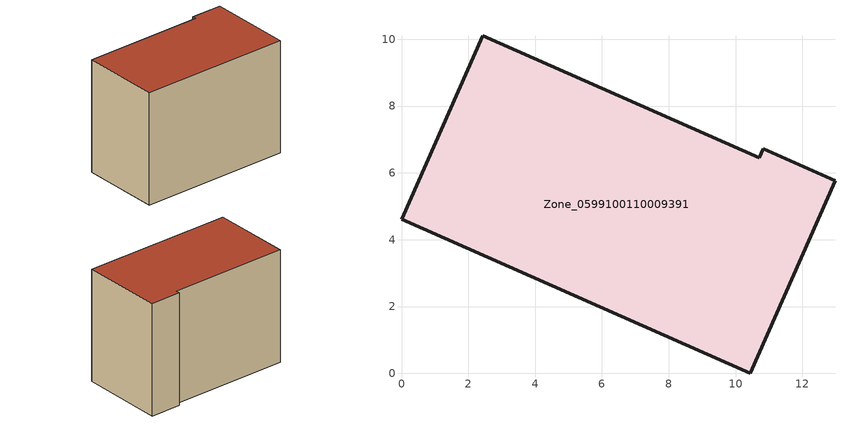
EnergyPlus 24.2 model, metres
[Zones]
Zone_0599100110009391
 floor ground (C_G): 10.44,0 0,4.61 2.43,10.11 10.71,6.45 10.82,6.72 12.97,5.77 z0
 wall outside (C_F): 10.44,0 12.97,5.77 10.82,6.72 10.71,6.45 2.43,10.11 0,4.61 10.44,0 z0:8.56
 roof outside (C_R): 0,4.61 10.44,0 12.97,5.77 10.82,6.72 10.71,6.45 2.43,10.11 z8.56
[BUILDING]
Pand.0599100110009391: North Axis=0; Terrain=City; Loads Convergence Tolerance Value=0.04; Temperature Convergence Tolerance Value=0.4; Solar Distribution=FullExterior; Maximum Number of Warmup Days=25; Minimum Number of Warmup Days=1
[Site:Location]
Rotterdam.The.Hague.AP_ZH_NLD Design_Conditions: Latitude=51.96; Longitude=4.45; Time Zone=1; Elevation=-4.5
[SITE:GROUNDTEMPERATURE:BUILDINGSURFACE]
18, 18, 18, 18, 18, 18, 18, 18, 18, 18, 18, 18
[MATERIAL] Thermal Absorptance=0.9; Solar Absorptance=0.7; Visible Absorptance=0.7
Name | Roughness | Thickness | Conductivity | Density | Specific Heat
G.TI.2015-2018 | MediumSmooth | 0.15 | 0.0428571 | 540 | 1210
F.TI.2015-2018 | Rough | 0.3 | 0.0666667 | 1920 | 840
R.TI.2015-2018 | MediumRough | 0.2 | 0.0333333 | 1500 | 1000
[CONSTRUCTION]
C_G: G.TI.2015-2018
C_F: F.TI.2015-2018
C_R: R.TI.2015-2018
[ZONE]
Zone_0599100110009391: Type=1; Multiplier=1; Ceiling Height=Autocalculate; Volume=Autocalculate; Floor Area=autocalculate; Part of Total Floor Area=Yes
[ZONEINFILTRATION:DESIGNFLOWRATE]
Infil_Zone_0599100110009391: Zone or ZoneList or Space or SpaceList=Zone_0599100110009391; Schedule=AlwaysOn; Design Flow Rate Calculation Method=Flow/Area; Flow Rate per Floor Area=0.0015; Constant Term Coefficient=1; Temperature Term Coefficient=0; Velocity Term Coefficient=0; Velocity Squared Term Coefficient=0
[HVACTEMPLATE:ZONE:IDEALLOADSAIRSYSTEM]
Zone_0599100110009391: Maximum Heating Supply Air Temperature=50; Minimum Cooling Supply Air Temperature=13; Maximum Heating Supply Air Humidity Ratio=0.0156; Minimum Cooling Supply Air Humidity Ratio=0.0077; Heating Limit=NoLimit; Cooling Limit=NoLimit; Dehumidification Control Type=ConstantSensibleHeatRatio; Cooling Sensible Heat Ratio=0.7; Dehumidification Setpoint=60; Humidification Control Type=None; Humidification Setpoint=30; Outdoor Air Method=None; Outdoor Air Flow Rate per Person=0.00944; Outdoor Air Flow Rate per Zone Floor Area=0; Outdoor Air Flow Rate per Zone=0; Demand Controlled Ventilation Type=None; Outdoor Air Economizer Type=NoEconomizer; Heat Recovery Type=None; Sensible Heat Recovery Effectiveness=0.7; Latent Heat Recovery Effectiveness=0.65
[ZONECONTROL:THERMOSTAT]
ThermostatControl_Zone_0599100110009391: Zone or ZoneList=Zone_0599100110009391; Control Type Schedule=DualSetpointControlType; Control 1=Thermostat_Zone_0599100110009391; Temperature Difference Between Cutout And Setpoint=0
[THERMOSTATSETPOINT:DUALSETPOINT]
Thermostat_Zone_0599100110009391: Heating Setpoint Temperature Schedule=HeatingSetpoint_Zone_0599100110009391; Cooling Setpoint Temperature Schedule=CoolingSetpoint_Zone_0599100110009391
[SCHEDULE:COMPACT]
HeatingSetpoint_Zone_0599100110009391: Through: 12/31, For: AllDays, Until: 24:00, 21
CoolingSetpoint_Zone_0599100110009391: Through: 12/31, For: AllDays, Until: 24:00, 24
DualSetpointControlType: Through: 12/31, For: AllDays, Until: 24:00, 4
AlwaysOn: Through: 12/31, For: AllDays, Until: 24:00, 1
